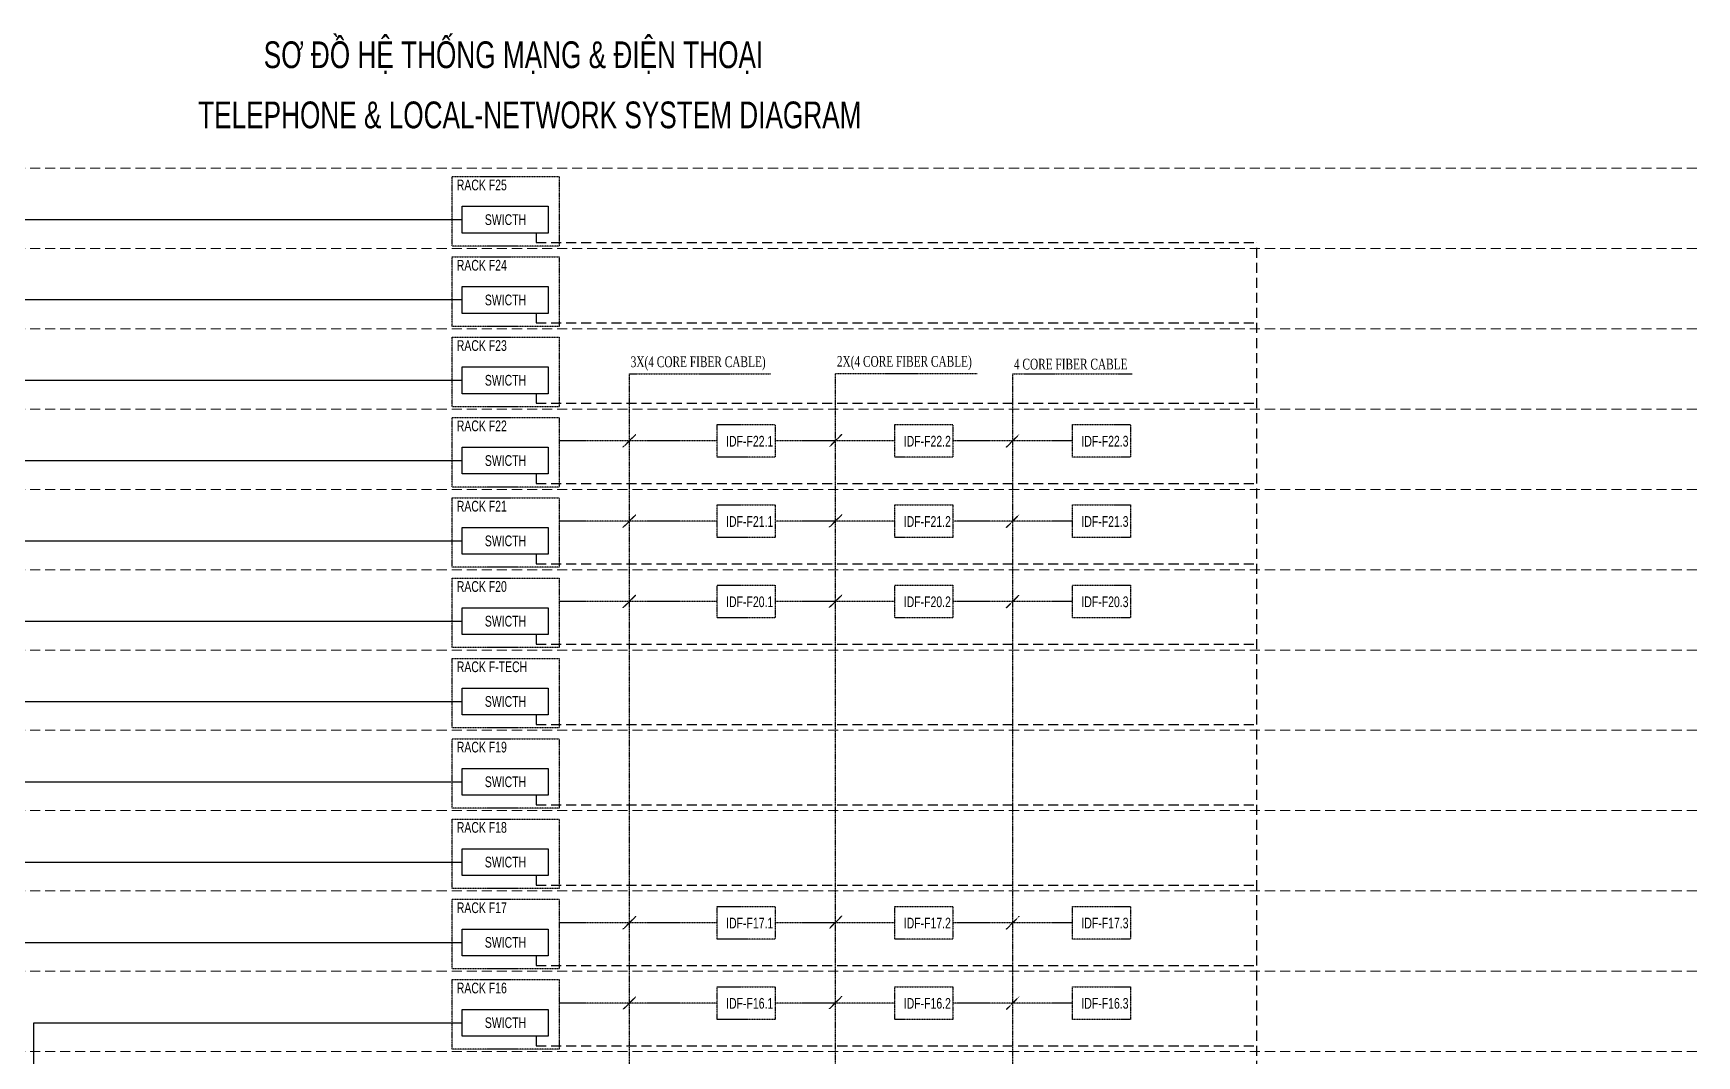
# Model space of a CAD drawing. Extents: x -5343388 to 7033982, y -486386 to 188356.
# Drawn here: x 493460 to 555589, y -210044 to -171847 of the extents above; entities that cross this region are included whole.
import ezdxf

# ---------------------------------------------------------------- set-up
doc = ezdxf.new("R2010")
doc.units = 0
doc.header["$MEASUREMENT"] = 0
doc.linetypes.add('DASHED2', pattern=[0.375, 0.25, -0.125])
for name, color, linetype in [('PANEL', 1, 'Continuous'), ('text', 2, 'Continuous'), ('wire', 3, 'Continuous')]:
    doc.layers.add(name, color=color, linetype=linetype)
doc.layers.add('Wire Hatch', color=7, linetype='Continuous', lineweight=15)
doc.styles.add('NKB1', font='vntimeh.shx', dxfattribs={"width": 0.7, "height": 400})
doc.styles.add('NKB2', font='', dxfattribs={"width": 0.7, "height": 400})
doc.styles.get('NKB2').set_extended_font_data('.VnArialH')

msp = doc.modelspace()

# ---------------------------------------------------------------- linework, layer by layer
at = {"linetype": 'DASHED2'}
for p, q in [((515726.19808, -244074.72076), (515726.19808, -184571.91499)), ((515726.19808, -184571.91499), (521008.37109, -184571.91499)), ((523427.57405, -244058.76486), (523427.57405, -184555.95909)), ((523427.57405, -184555.95909), (528709.74707, -184555.95909)), ((530040.81311, -244074.72076), (530040.81311, -184571.91499)), ((530040.81311, -184571.91499), (534506.80867, -184571.91499)), ((515486.90147, -187314.01736), (515965.49468, -186835.42415)), ((523188.27744, -187298.06146), (523666.87066, -186819.46825)), ((529801.5165, -187314.01736), (530280.10972, -186835.42415)), ((515486.90147, -190314.01736), (515965.49468, -189835.42415)), ((523188.27744, -190298.06146), (523666.87066, -189819.46825)), ((529801.5165, -190314.01736), (530280.10972, -189835.42415)), ((515486.90147, -193314.01736), (515965.49468, -192835.42415)), ((523188.27744, -193298.06146), (523666.87066, -192819.46825)), ((529801.5165, -193314.01736), (530280.10972, -192835.42415)), ((515491.70732, -205309.21151), (515970.30054, -204830.61829)), ((523193.08329, -205293.25561), (523671.67651, -204814.6624)), ((529806.32236, -205309.21151), (530284.91557, -204830.61829)), ((515491.70732, -208309.21151), (515970.30054, -207830.61829)), ((523193.08329, -208293.25561), (523671.67651, -207814.6624)), ((529806.32236, -208309.21151), (530284.91557, -207830.61829))]:
    msp.add_line(p, q, dxfattribs=at)
for points in [[(519005.3398, -187074.72076), (513105.14377, -187074.72076)], [(525639.34062, -187074.72076), (521174.28397, -187074.72076)], [(532273.34143, -187074.72076), (527808.28479, -187074.72076)], [(519005.3398, -190074.72076), (513105.14377, -190074.72076)], [(525639.34062, -190074.72076), (521174.28397, -190074.72076)], [(532273.34143, -190074.72076), (527808.28479, -190074.72076)], [(519005.3398, -193074.72076), (513105.14377, -193074.72076)], [(525639.34062, -193074.72076), (521174.28397, -193074.72076)], [(532273.34143, -193074.72076), (527808.28479, -193074.72076)], [(519005.3398, -205074.72076), (513105.14377, -205074.72076)], [(525639.34062, -205074.72076), (521174.28397, -205074.72076)], [(532273.34143, -205074.72076), (527808.28479, -205074.72076)], [(519005.3398, -208074.72076), (513105.14377, -208074.72076)], [(525639.34062, -208074.72076), (521174.28397, -208074.72076)], [(532273.34143, -208074.72076), (527808.28479, -208074.72076)]]:
    msp.add_lwpolyline(points, dxfattribs=at)
at = {"layer": 'PANEL'}
for points in [[(509484.62404, -178311.14677), (512690.11849, -178311.14677), (512690.11849, -179311.14677), (509484.62404, -179311.14677)], [(509484.62404, -181311.14677), (512690.11849, -181311.14677), (512690.11849, -182311.14677), (509484.62404, -182311.14677)], [(509484.62404, -184311.14677), (512690.11849, -184311.14677), (512690.11849, -185311.14677), (509484.62404, -185311.14677)], [(509484.62404, -187311.14677), (512690.11849, -187311.14677), (512690.11849, -188311.14677), (509484.62404, -188311.14677)], [(509484.62404, -190311.14677), (512690.11849, -190311.14677), (512690.11849, -191311.14677), (509484.62404, -191311.14677)], [(509484.62404, -193311.14677), (512690.11849, -193311.14677), (512690.11849, -194311.14677), (509484.62404, -194311.14677)], [(509484.62404, -196311.14677), (512690.11849, -196311.14677), (512690.11849, -197311.14677), (509484.62404, -197311.14677)], [(509484.62404, -199311.14677), (512690.11849, -199311.14677), (512690.11849, -200311.14677), (509484.62404, -200311.14677)], [(509484.62404, -202311.14677), (512690.11849, -202311.14677), (512690.11849, -203311.14677), (509484.62404, -203311.14677)], [(509484.62404, -205311.14677), (512690.11849, -205311.14677), (512690.11849, -206311.14677), (509484.62404, -206311.14677)], [(509484.62404, -208311.14677), (512690.11849, -208311.14677), (512690.11849, -209311.14677), (509484.62404, -209311.14677)]]:
    msp.add_lwpolyline(points, close=True, dxfattribs=at)
at = {"layer": 'text', "linetype": 'DASHED2'}
for points in [[(509110.47369, -177200.56382), (513105.14377, -177200.56382), (513105.14377, -179797.71077), (509110.47369, -179797.71077)], [(509110.47369, -180200.56382), (513105.14377, -180200.56382), (513105.14377, -182797.71077), (509110.47369, -182797.71077)], [(509110.47369, -183200.56382), (513105.14377, -183200.56382), (513105.14377, -185797.71077), (509110.47369, -185797.71077)], [(509110.47369, -186200.56382), (513105.14377, -186200.56382), (513105.14377, -188797.71077), (509110.47369, -188797.71077)], [(519005.3398, -186465.15412), (521174.28397, -186465.15412), (521174.28397, -187684.28739), (519005.3398, -187684.28739)], [(525639.34062, -186465.15412), (527808.28479, -186465.15412), (527808.28479, -187684.28739), (525639.34062, -187684.28739)], [(532273.34143, -186465.15412), (534442.28561, -186465.15412), (534442.28561, -187684.28739), (532273.34143, -187684.28739)], [(509110.47369, -189200.56382), (513105.14377, -189200.56382), (513105.14377, -191797.71077), (509110.47369, -191797.71077)], [(519005.3398, -189465.15412), (521174.28397, -189465.15412), (521174.28397, -190684.28739), (519005.3398, -190684.28739)], [(525639.34062, -189465.15412), (527808.28479, -189465.15412), (527808.28479, -190684.28739), (525639.34062, -190684.28739)], [(532273.34143, -189465.15412), (534442.28561, -189465.15412), (534442.28561, -190684.28739), (532273.34143, -190684.28739)], [(509110.47369, -192200.56382), (513105.14377, -192200.56382), (513105.14377, -194797.71077), (509110.47369, -194797.71077)], [(519005.3398, -192465.15412), (521174.28397, -192465.15412), (521174.28397, -193684.28739), (519005.3398, -193684.28739)], [(525639.34062, -192465.15412), (527808.28479, -192465.15412), (527808.28479, -193684.28739), (525639.34062, -193684.28739)], [(532273.34143, -192465.15412), (534442.28561, -192465.15412), (534442.28561, -193684.28739), (532273.34143, -193684.28739)], [(509110.47369, -195200.56382), (513105.14377, -195200.56382), (513105.14377, -197797.71077), (509110.47369, -197797.71077)], [(509110.47369, -198200.56382), (513105.14377, -198200.56382), (513105.14377, -200797.71077), (509110.47369, -200797.71077)], [(509110.47369, -201200.56382), (513105.14377, -201200.56382), (513105.14377, -203797.71077), (509110.47369, -203797.71077)], [(509110.47369, -204200.56382), (513105.14377, -204200.56382), (513105.14377, -206797.71077), (509110.47369, -206797.71077)], [(519005.3398, -204465.15412), (521174.28397, -204465.15412), (521174.28397, -205684.28739), (519005.3398, -205684.28739)], [(525639.34062, -204465.15412), (527808.28479, -204465.15412), (527808.28479, -205684.28739), (525639.34062, -205684.28739)], [(532273.34143, -204465.15412), (534442.28561, -204465.15412), (534442.28561, -205684.28739), (532273.34143, -205684.28739)], [(509110.47369, -207200.56382), (513105.14377, -207200.56382), (513105.14377, -209797.71077), (509110.47369, -209797.71077)], [(519005.3398, -207465.15412), (521174.28397, -207465.15412), (521174.28397, -208684.28739), (519005.3398, -208684.28739)], [(525639.34062, -207465.15412), (527808.28479, -207465.15412), (527808.28479, -208684.28739), (525639.34062, -208684.28739)], [(532273.34143, -207465.15412), (534442.28561, -207465.15412), (534442.28561, -208684.28739), (532273.34143, -208684.28739)]]:
    msp.add_lwpolyline(points, close=True, dxfattribs=at)
at = {"layer": 'wire'}
for points in [[(509484.62404, -178811.14677), (483484.62404, -178811.14677), (483484.62404, -261061.71875)], [(509484.62404, -181811.14677), (484484.62404, -181811.14677), (484484.62404, -261061.71875)], [(485484.62404, -261061.71875), (485484.62404, -184811.14677), (509484.62404, -184811.14677)], [(486484.62404, -261061.71875), (486484.62404, -187811.14677), (509484.62404, -187811.14677)], [(487484.62404, -261061.71875), (487484.62404, -190811.14677), (509484.62404, -190811.14677)], [(488484.62404, -261061.71875), (488484.62404, -193811.14677), (509484.62404, -193811.14677)], [(489484.62404, -261061.71875), (489484.62404, -196811.14677), (509484.62404, -196811.14677)], [(490484.62404, -261061.71875), (490484.62404, -199811.14677), (509484.62404, -199811.14677)], [(491484.62404, -261061.71875), (491484.62404, -202811.14677), (509484.62404, -202811.14677)], [(492484.62404, -261061.71875), (492484.62404, -205811.14677), (509484.62404, -205811.14677)], [(493484.62404, -261061.71875), (493484.62404, -208811.14677), (509484.62404, -208811.14677)]]:
    msp.add_lwpolyline(points, dxfattribs=at)
at = {"layer": 'wire', "linetype": 'DASHED2', "ltscale": 1500}
for points in [[(512240.98668, -179311.14677), (512240.98668, -179668.20843), (539156.39942, -179668.20843)], [(527618.92029, -274169.17526), (539156.39942, -274169.17526), (539156.39942, -179668.20843)], [(512240.98668, -182311.14677), (512240.98668, -182668.20843), (539156.39942, -182668.20843)], [(512240.98668, -185311.14677), (512240.98668, -185668.20843), (539156.39942, -185668.20843)], [(512240.98668, -188311.14677), (512240.98668, -188668.20843), (539156.39942, -188668.20843)], [(512240.98668, -191311.14677), (512240.98668, -191668.20843), (539156.39942, -191668.20843)], [(512240.98668, -194311.14677), (512240.98668, -194668.20843), (539156.39942, -194668.20843)], [(512240.98668, -197311.14677), (512240.98668, -197668.20843), (539156.39942, -197668.20843)], [(512240.98668, -200311.14677), (512240.98668, -200668.20843), (539156.39942, -200668.20843)], [(512240.98668, -203311.14677), (512240.98668, -203668.20843), (539156.39942, -203668.20843)], [(512240.98668, -206311.14677), (512240.98668, -206668.20843), (539156.39942, -206668.20843)], [(512240.98668, -209311.14677), (512240.98668, -209668.20843), (539156.39942, -209668.20843)]]:
    msp.add_lwpolyline(points, dxfattribs=at)
at = {"layer": 'Wire Hatch', "linetype": 'DASHED2', "ltscale": 1500}
for points in [[(555589.3445, -176886.87961), (462207.87007, -176886.87961)], [(555589.3445, -179886.87961), (462207.87007, -179886.87961)], [(555589.3445, -182886.87961), (462207.87007, -182886.87961)], [(555589.3445, -185886.87961), (462207.87007, -185886.87961)], [(555589.3445, -188886.87961), (462207.87007, -188886.87961)], [(555589.3445, -191886.87961), (462207.87007, -191886.87961)], [(555589.3445, -194886.87961), (462207.87007, -194886.87961)], [(555589.3445, -197886.87961), (462207.87007, -197886.87961)], [(555589.3445, -200886.87961), (462207.87007, -200886.87961)], [(555589.3445, -203886.87961), (462207.87007, -203886.87961)], [(555589.3445, -206886.87961), (462207.87007, -206886.87961)], [(555589.3445, -209886.87961), (462207.87007, -209886.87961)]]:
    msp.add_lwpolyline(points, dxfattribs=at)

# ---------------------------------------------------------------- texts
at = {"linetype": 'DASHED2', "char_height": 400, "width": 11996.8771138, "attachment_point": 1, "style": 'NKB1'}
for s, insert in [('3x(4 CORE FIBER cable)', (515773.7265, -183919.98593)), ('2x(4 CORE FIBER cable)', (523475.10247, -183904.03003)), ('4 CORE FIBER cable', (530088.34154, -184005.86886))]:
    msp.add_mtext(s, dxfattribs=dict(at, insert=insert))
at = {"layer": 'text', "attachment_point": 1, "style": 'NKB2'}
for s, insert, char_height, width in [('S¥ §å HÖ THèNG M¹NG & §IÖN THO¹I', (502067.01786, -172149.4578), 1000, 34109.5647681), ('TELEPHONE & LOCAL-NETWORK SYSTEM DIAGRAM', (499618.26516, -174396.62914), 1000, 34267.753639), ('rack F25', (509278.52312, -177314.01651), 400, 5996.5972512), ('SWICTH', (510325.98427, -178609.7503), 400, 5996.5972512), ('rack F24', (509278.52312, -180314.01651), 400, 5996.5972512), ('SWICTH', (510325.98427, -181609.7503), 400, 5996.5972512), ('rack F23', (509278.52312, -183314.01651), 400, 5996.5972512), ('SWICTH', (510325.98427, -184609.7503), 400, 5996.5972512), ('rack F22', (509278.52312, -186314.01651), 400, 5996.5972512), ('IDF-F22.1', (519338.97587, -186886.05496), 400, 5996.5972512), ('IDF-F22.2', (525972.97668, -186886.05496), 400, 5996.5972512), ('IDF-F22.3', (532606.9775, -186886.05496), 400, 5996.5972512), ('SWICTH', (510325.98427, -187609.7503), 400, 5996.5972512), ('rack F21', (509278.52312, -189314.01651), 400, 5996.5972512), ('IDF-F21.1', (519338.97587, -189886.05496), 400, 5996.5972512), ('IDF-F21.2', (525972.97668, -189886.05496), 400, 5996.5972512), ('IDF-F21.3', (532606.9775, -189886.05496), 400, 5996.5972512), ('SWICTH', (510325.98427, -190609.7503), 400, 5996.5972512), ('rack F20', (509278.52312, -192314.01651), 400, 5996.5972512), ('IDF-F20.1', (519338.97587, -192886.05496), 400, 5996.5972512), ('IDF-F20.2', (525972.97668, -192886.05496), 400, 5996.5972512), ('IDF-F20.3', (532606.9775, -192886.05496), 400, 5996.5972512), ('SWICTH', (510325.98427, -193609.7503), 400, 5996.5972512), ('rack F-TECH', (509278.52312, -195314.01651), 400, 5996.5972512), ('SWICTH', (510325.98427, -196609.7503), 400, 5996.5972512), ('rack F19', (509278.52312, -198314.01651), 400, 5996.5972512), ('SWICTH', (510325.98427, -199609.7503), 400, 5996.5972512), ('rack F18', (509278.52312, -201314.01651), 400, 5996.5972512), ('SWICTH', (510325.98427, -202609.7503), 400, 5996.5972512), ('rack F17', (509278.52312, -204314.01651), 400, 5996.5972512), ('IDF-F17.1', (519338.97587, -204886.05496), 400, 5996.5972512), ('IDF-F17.2', (525972.97668, -204886.05496), 400, 5996.5972512), ('IDF-F17.3', (532606.9775, -204886.05496), 400, 5996.5972512), ('SWICTH', (510325.98427, -205609.7503), 400, 5996.5972512), ('rack F16', (509278.52312, -207314.01651), 400, 5996.5972512), ('IDF-F16.1', (519338.97587, -207886.05496), 400, 5996.5972512), ('IDF-F16.2', (525972.97668, -207886.05496), 400, 5996.5972512), ('IDF-F16.3', (532606.9775, -207886.05496), 400, 5996.5972512), ('SWICTH', (510325.98427, -208609.7503), 400, 5996.5972512)]:
    msp.add_mtext(s, dxfattribs=dict(at, insert=insert, char_height=char_height, width=width))

doc.saveas('drawing.dxf')
